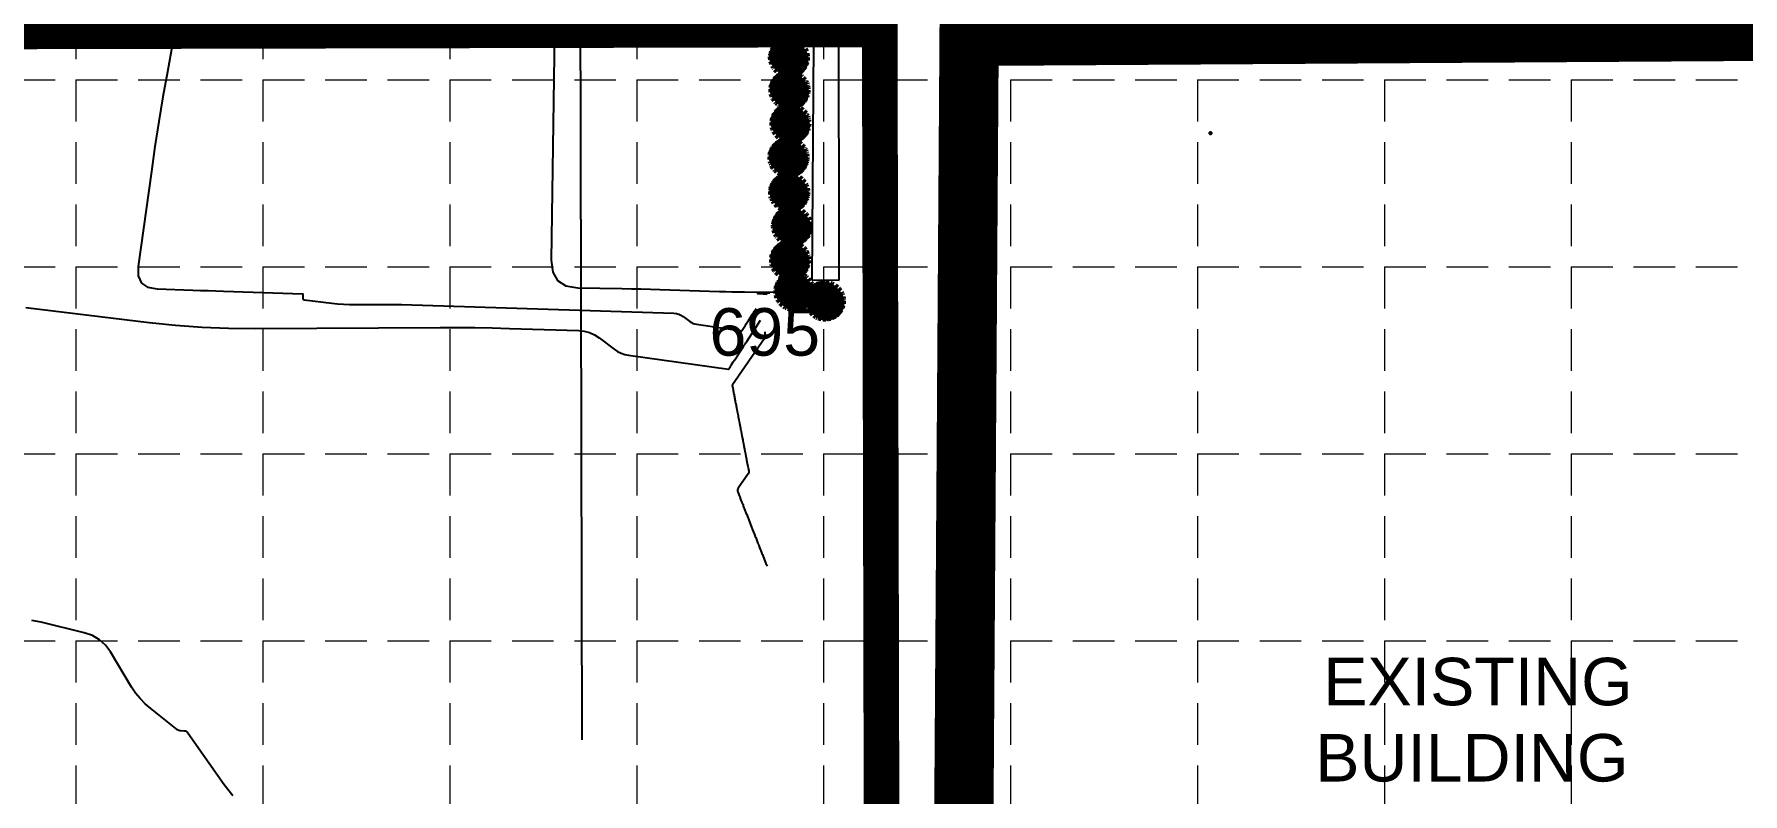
# Model space of a CAD drawing. Header units: feet. Extents: x 2331696 to 2332706, y 6924295 to 6924927.
# Drawn here: x 2332291.9 to 2332435.9, y 6924661 to 6924725 of the extents above; entities that cross this region are included whole.
import ezdxf
from ezdxf.enums import TextEntityAlignment as Align

# ---------------------------------------------------------------- set-up
doc = ezdxf.new("R2010")
doc.units = ezdxf.units.FT
doc.header["$MEASUREMENT"] = 0
doc.linetypes.add('DASHED', pattern=[0.75, 0.5, -0.25])
doc.linetypes.add('HIDDEN', pattern=[0.375, 0.25, -0.125])
for name, color, linetype in [('A-building', 3, 'Continuous'), ('A-BULDG-TXT', 4, 'Continuous'), ('BNDY', 7, 'Continuous'), ('EC', 35, 'Continuous'), ('EX-SD-REMOVE', 81, 'Continuous'), ('EX-SPOT-ELEV', 7, 'Continuous'), ('EX-WL', 140, 'Continuous'), ('GRID', 254, 'HIDDEN'), ('Level 58', 7, 'Continuous'), ('SANDBAGS', 210, 'HIDDEN'), ('TXT-FRZ', 4, 'Continuous')]:
    doc.layers.add(name, color=color, linetype=linetype)
doc.styles.get("Standard").update_dxf_attribs({"font": 'ARIAL.TTF'})
doc.linetypes.add('TRACKS3', pattern='A,0.0375,[130,ltypeshp.shx,S=0.0625,R=0,X=0,Y=0],0.0375', length=0.075)

# ---------------------------------------------------------------- blocks, each defined once
blk = doc.blocks.new('SURFPT_143')
at = {"layer": 'Level 58', "color": 51, "linetype": 'Continuous', "lineweight": 53}
blk.add_point((0, 0), dxfattribs=at)
blk = doc.blocks.new('SURFPT_145')
at = {"layer": 'Level 58', "color": 51, "linetype": 'Continuous', "lineweight": 53}
blk.add_point((0, 0), dxfattribs=at)
blk = doc.blocks.new('SURFPT_435')
at = {"layer": 'Level 58', "color": 51, "linetype": 'Continuous', "lineweight": 53}
blk.add_point((0, 0), dxfattribs=at)
blk = doc.blocks.new('SURFPT_466')
at = {"layer": 'Level 58', "color": 51, "linetype": 'Continuous', "lineweight": 53}
blk.add_point((0, 0), dxfattribs=at)
blk = doc.blocks.new('SURFPT_468')
at = {"layer": 'Level 58', "color": 51, "linetype": 'Continuous', "lineweight": 53}
blk.add_point((0, 0), dxfattribs=at)

msp = doc.modelspace()

# ---------------------------------------------------------------- hatches: boundary and pattern name
at = {"layer": 'SANDBAGS', "lineweight": 140}
h = msp.add_hatch(dxfattribs=at)
h.set_pattern_fill('ANSI31', color=21, scale=0.4, style=0)
h.set_pattern_definition([(45, (1399479.24349, 4154996.788575), (-0.0353553390593, 0.0353553390593), [])])
edge = h.paths.add_edge_path()
edge.add_arc((2332355.39, 6924725.82), 1.49, 0, 360)
h = msp.add_hatch(dxfattribs=at)
h.set_pattern_fill('ANSI31', color=21, scale=0.4, style=0)
h.set_pattern_definition([(45, (1399479.383114, 4154994.00335), (-0.0353553390593, 0.0353553390593), [])])
edge = h.paths.add_edge_path()
edge.add_arc((2332355.53, 6924723.04), 1.49, 0, 360)
h = msp.add_hatch(dxfattribs=at)
h.set_pattern_fill('ANSI31', color=21, scale=0.4, style=0)
h.set_pattern_definition([(45, (1399479.423036, 4154991.269566), (-0.0353553390593, 0.0353553390593), [])])
edge = h.paths.add_edge_path()
edge.add_arc((2332355.57, 6924720.3), 1.49, 0, 360)
h = msp.add_hatch(dxfattribs=at)
h.set_pattern_fill('ANSI31', color=21, scale=0.4, style=0)
h.set_pattern_definition([(45, (1399479.49785, 4154988.4577), (-0.0353553390593, 0.0353553390593), [])])
edge = h.paths.add_edge_path()
edge.add_arc((2332355.65, 6924717.49), 1.49, 0, 360)
h = msp.add_hatch(dxfattribs=at)
h.set_pattern_fill('ANSI31', color=21, scale=0.4, style=0)
h.set_pattern_definition([(45, (1399479.34388, 4154985.586), (-0.0353553390593, 0.0353553390593), [])])
edge = h.paths.add_edge_path()
edge.add_arc((2332355.49, 6924714.62), 1.49, 0, 360)
h = msp.add_hatch(dxfattribs=at)
h.set_pattern_fill('ANSI31', color=21, scale=0.4, style=0)
h.set_pattern_definition([(45, (1399479.40463, 4154982.64581), (-0.0353553390593, 0.0353553390593), [])])
edge = h.paths.add_edge_path()
edge.add_arc((2332355.55, 6924711.68), 1.49, 0, 360)
h = msp.add_hatch(dxfattribs=at)
h.set_pattern_fill('ANSI31', color=21, scale=0.4, style=0)
h.set_pattern_definition([(45, (1399479.630465, 4154979.802105), (-0.0353553390593, 0.0353553390593), [])])
edge = h.paths.add_edge_path()
edge.add_arc((2332355.78, 6924708.84), 1.49, 0, 360)
h = msp.add_hatch(dxfattribs=at)
h.set_pattern_fill('ANSI31', color=21, scale=0.4, style=0)
h.set_pattern_definition([(45, (1399479.472383, 4154976.93583), (-0.0353553390593, 0.0353553390593), [])])
edge = h.paths.add_edge_path()
edge.add_arc((2332355.62, 6924705.97), 1.49, 0, 360)
h = msp.add_hatch(dxfattribs=at)
h.set_pattern_fill('ANSI31', color=21, scale=0.4, style=0)
h.set_pattern_definition([(45, (1399479.836273, 4154974.314526), (-0.0353553390593, 0.0353553390593), [])])
edge = h.paths.add_edge_path()
edge.add_arc((2332355.99, 6924703.35), 1.49, 0, 360)
h = msp.add_hatch(dxfattribs=at)
h.set_pattern_fill('ANSI31', color=21, scale=0.4, style=0)
h.set_pattern_definition([(45, (1399482.40796, 4154973.517693), (-0.0353553390593, 0.0353553390593), [])])
edge = h.paths.add_edge_path()
edge.add_arc((2332358.56, 6924702.55), 1.49, 0, 360)

# ---------------------------------------------------------------- linework, layer by layer
at = {"layer": 'A-building', "color": 7, "const_width": 3}
msp.add_lwpolyline([(2332220.43, 6924725.08), (2332363.18, 6924725.41), (2332363.65, 6924518.91), (2332221.65, 6924518.58), (2332221.32, 6924663.14), (2332176.32, 6924663.03), (2332176.17, 6924729.48), (2332176.17, 6924729.48), (2332210.17, 6924729.56), (2332210.18, 6924725.06), (2332210.18, 6924725.06), (2332210.18, 6924725.06), (2332210.18, 6924725.06), (2332210.18, 6924725.06), (2332219.09, 6924725.08), (2332219.08, 6924729.58), (2332220.42, 6924729.58), (2332220.43, 6924725.08)], dxfattribs=at)
at = {"layer": 'BNDY', "linetype": 'Continuous', "lineweight": 0}
msp.add_lwpolyline([(2332216.09, 6924649.99), (2332218.48, 6924510.31), (2332370.31, 6924514.44), (2332372.37, 6924730.42), (2332461.79, 6924730.71), (2332462.97, 6924636.14), (2332591.43, 6924638.78), (2332685.19, 6924683.01)], dxfattribs=at)
at = {"layer": 'EC', "flags": 128}
for points, elevation in [([(2332303.72, 6924724.97), (2332303.15, 6924721.84), (2332302.78, 6924719.74), (2332302.44, 6924717.65), (2332302.11, 6924715.55), (2332301.81, 6924713.44), (2332300.69, 6924705.44), (2332300.7, 6924704.64), (2332300.96, 6924704.05), (2332301.49, 6924703.69), (2332302.28, 6924703.55), (2332305.3, 6924703.45), (2332305.95, 6924703.43), (2332306.59, 6924703.41), (2332307.24, 6924703.39), (2332307.88, 6924703.37), (2332314.54, 6924703.15), (2332314.55, 6924703.15), (2332314.56, 6924703.14), (2332314.57, 6924703.13), (2332314.57, 6924703.12), (2332314.57, 6924703.07), (2332314.57, 6924703.07), (2332314.57, 6924703.06), (2332314.57, 6924703.05), (2332314.57, 6924703.04), (2332314.57, 6924702.76), (2332314.58, 6924702.71), (2332314.6, 6924702.67), (2332314.63, 6924702.65), (2332314.68, 6924702.63), (2332317, 6924702.36), (2332317.5, 6924702.3), (2332318, 6924702.27), (2332318.5, 6924702.25), (2332319, 6924702.24), (2332321.09, 6924702.25), (2332321.54, 6924702.25), (2332321.99, 6924702.25), (2332322.44, 6924702.24), (2332322.88, 6924702.23), (2332345.82, 6924701.5), (2332346.04, 6924701.48), (2332346.24, 6924701.43), (2332346.43, 6924701.34), (2332346.61, 6924701.23), (2332347.18, 6924700.8), (2332347.31, 6924700.71), (2332347.44, 6924700.65), (2332347.58, 6924700.6), (2332347.73, 6924700.57), (2332351.54, 6924700.03), (2332351.55, 6924700.03), (2332351.55, 6924700.03), (2332351.56, 6924700.04), (2332351.56, 6924700.04), (2332351.57, 6924700.06), (2332351.57, 6924700.06), (2332351.58, 6924700.07), (2332351.58, 6924700.07), (2332351.58, 6924700.07), (2332351.86, 6924700.51), (2332351.93, 6924700.6), (2332351.99, 6924700.69), (2332352.05, 6924700.79), (2332352.11, 6924700.88), (2332352.47, 6924701.43), (2332352.5, 6924701.49), (2332352.54, 6924701.54), (2332352.57, 6924701.59), (2332352.61, 6924701.65), (2332352.77, 6924701.9)], 693), ([(2332335.78, 6924725.09), (2332335.49, 6924705.97), (2332335.62, 6924704.97), (2332336.03, 6924704.25), (2332336.74, 6924703.81), (2332337.73, 6924703.65), (2332341.46, 6924703.59), (2332342.25, 6924703.57), (2332343.05, 6924703.55), (2332343.85, 6924703.53), (2332344.65, 6924703.51), (2332349.68, 6924703.34), (2332350.21, 6924703.33), (2332350.73, 6924703.32), (2332351.26, 6924703.31), (2332351.78, 6924703.3), (2332354.23, 6924703.29)], 692), ([(2332353.92, 6924703.18), (2332353.01, 6924703.18), (2332352.9, 6924703.18), (2332352.87, 6924703.17), (2332352.9, 6924703.16), (2332353.01, 6924703.16), (2332353.69, 6924703.11)], 692), ([(2332291.22, 6924701.98), (2332301.61, 6924700.73), (2332303.84, 6924700.5), (2332306.08, 6924700.34), (2332308.31, 6924700.24), (2332310.55, 6924700.22), (2332326.15, 6924700.3), (2332327.61, 6924700.3), (2332329.07, 6924700.29), (2332330.52, 6924700.26), (2332331.98, 6924700.22), (2332337.81, 6924700.04), (2332338.28, 6924699.99), (2332338.72, 6924699.87), (2332339.15, 6924699.68), (2332339.54, 6924699.43), (2332340.81, 6924698.48), (2332341.08, 6924698.29), (2332341.38, 6924698.15), (2332341.69, 6924698.04), (2332342.02, 6924697.98), (2332350.44, 6924696.79), (2332350.44, 6924696.79), (2332350.44, 6924696.79), (2332350.45, 6924696.79), (2332350.45, 6924696.8), (2332350.45, 6924696.8), (2332350.45, 6924696.81), (2332350.46, 6924696.81), (2332350.46, 6924696.81), (2332350.46, 6924696.81), (2332350.59, 6924697.01), (2332350.62, 6924697.06), (2332350.65, 6924697.1), (2332350.68, 6924697.14), (2332350.7, 6924697.19), (2332350.84, 6924697.4), (2332350.87, 6924697.45), (2332350.9, 6924697.49), (2332350.93, 6924697.54), (2332350.96, 6924697.59), (2332351.18, 6924697.91), (2332351.22, 6924697.98), (2332351.27, 6924698.05), (2332351.31, 6924698.12), (2332351.36, 6924698.19), (2332351.69, 6924698.7), (2332351.76, 6924698.8), (2332351.83, 6924698.91), (2332351.9, 6924699.02), (2332351.97, 6924699.13), (2332352.68, 6924700.22), (2332352.73, 6924700.3), (2332352.79, 6924700.38), (2332352.84, 6924700.46), (2332352.89, 6924700.54), (2332353.13, 6924700.92)], 694), ([(2332353.49, 6924699.93), (2332353.49, 6924699.9), (2332353.49, 6924699.89), (2332353.49, 6924699.88), (2332353.49, 6924699.87), (2332353.49, 6924699.87), (2332353.5, 6924699.77), (2332353.5, 6924699.75), (2332353.5, 6924699.73), (2332353.5, 6924699.71), (2332353.5, 6924699.69), (2332353.5, 6924699.51), (2332353.5, 6924699.47), (2332353.49, 6924699.44), (2332353.47, 6924699.4), (2332353.46, 6924699.37), (2332350.77, 6924695.48), (2332350.76, 6924695.46), (2332350.75, 6924695.44), (2332350.75, 6924695.43), (2332350.75, 6924695.41), (2332350.76, 6924695.34), (2332350.77, 6924695.33), (2332350.77, 6924695.32), (2332350.77, 6924695.3), (2332350.77, 6924695.29), (2332350.79, 6924695.22), (2332350.79, 6924695.2), (2332350.8, 6924695.18), (2332350.8, 6924695.17), (2332350.8, 6924695.15), (2332350.82, 6924695.08), (2332350.82, 6924695.06), (2332350.82, 6924695.05), (2332350.82, 6924695.03), (2332350.83, 6924695.01), (2332350.84, 6924694.93), (2332350.85, 6924694.92), (2332350.85, 6924694.9), (2332350.85, 6924694.88), (2332350.86, 6924694.87), (2332350.87, 6924694.79), (2332350.87, 6924694.77), (2332350.88, 6924694.75), (2332350.88, 6924694.73), (2332350.89, 6924694.72), (2332350.9, 6924694.63), (2332350.9, 6924694.61), (2332350.91, 6924694.59), (2332350.91, 6924694.58), (2332350.92, 6924694.56), (2332350.93, 6924694.47), (2332350.94, 6924694.45), (2332350.94, 6924694.43), (2332350.94, 6924694.41), (2332350.95, 6924694.39), (2332350.96, 6924694.3), (2332350.97, 6924694.28), (2332350.97, 6924694.26), (2332350.98, 6924694.24), (2332350.98, 6924694.22), (2332351, 6924694.12), (2332351, 6924694.1), (2332351.01, 6924694.08), (2332351.01, 6924694.06), (2332351.01, 6924694.04), (2332351.03, 6924693.94), (2332351.04, 6924693.92), (2332351.04, 6924693.9), (2332351.05, 6924693.88), (2332351.05, 6924693.85), (2332351.07, 6924693.75), (2332351.08, 6924693.73), (2332351.08, 6924693.7), (2332351.08, 6924693.68), (2332351.09, 6924693.66), (2332351.11, 6924693.55), (2332351.11, 6924693.52), (2332351.12, 6924693.5), (2332351.12, 6924693.48), (2332351.13, 6924693.45), (2332351.15, 6924693.34), (2332351.16, 6924693.31), (2332351.16, 6924693.29), (2332351.16, 6924693.26), (2332351.17, 6924693.24), (2332351.19, 6924693.11), (2332351.2, 6924693.09), (2332351.2, 6924693.06), (2332351.21, 6924693.03), (2332351.21, 6924693.01), (2332351.24, 6924692.88), (2332351.24, 6924692.85), (2332351.25, 6924692.82), (2332351.25, 6924692.8), (2332351.26, 6924692.77), (2332351.29, 6924692.63), (2332351.29, 6924692.6), (2332351.3, 6924692.58), (2332351.3, 6924692.55), (2332351.31, 6924692.52), (2332351.34, 6924692.37), (2332351.34, 6924692.34), (2332351.35, 6924692.31), (2332351.35, 6924692.28), (2332351.36, 6924692.25), (2332351.39, 6924692.1), (2332351.39, 6924692.07), (2332351.4, 6924692.04), (2332351.41, 6924692), (2332351.41, 6924691.97), (2332351.44, 6924691.81), (2332351.45, 6924691.78), (2332351.46, 6924691.74), (2332351.46, 6924691.71), (2332351.47, 6924691.67), (2332351.5, 6924691.51), (2332351.51, 6924691.47), (2332351.52, 6924691.43), (2332351.52, 6924691.4), (2332351.53, 6924691.36), (2332351.56, 6924691.18), (2332351.57, 6924691.14), (2332351.58, 6924691.1), (2332351.59, 6924691.06), (2332351.59, 6924691.03), (2332351.63, 6924690.84), (2332351.64, 6924690.79), (2332351.65, 6924690.75), (2332351.65, 6924690.71), (2332351.66, 6924690.67), (2332351.7, 6924690.47), (2332351.71, 6924690.42), (2332351.72, 6924690.38), (2332351.73, 6924690.34), (2332351.74, 6924690.29), (2332351.78, 6924690.08), (2332351.79, 6924690.03), (2332351.79, 6924689.98), (2332351.8, 6924689.94), (2332351.81, 6924689.89), (2332351.86, 6924689.66), (2332351.87, 6924689.61), (2332351.88, 6924689.56), (2332351.89, 6924689.51), (2332351.9, 6924689.46), (2332351.94, 6924689.21), (2332351.95, 6924689.15), (2332351.96, 6924689.1), (2332351.97, 6924689.05), (2332351.98, 6924688.99), (2332352.04, 6924688.73), (2332352.05, 6924688.67), (2332352.06, 6924688.61), (2332352.07, 6924688.55), (2332352.08, 6924688.5), (2332352.14, 6924688.21), (2332352.14, 6924688.15), (2332352.14, 6924688.09), (2332352.12, 6924688.03), (2332352.09, 6924687.98), (2332351.26, 6924686.78), (2332351.21, 6924686.7), (2332351.19, 6924686.62), (2332351.19, 6924686.53), (2332351.22, 6924686.45), (2332351.33, 6924686.15), (2332351.36, 6924686.09), (2332351.38, 6924686.03), (2332351.41, 6924685.96), (2332351.43, 6924685.9), (2332351.57, 6924685.56), (2332351.6, 6924685.48), (2332351.63, 6924685.41), (2332351.66, 6924685.33), (2332351.68, 6924685.26), (2332351.82, 6924684.91), (2332351.85, 6924684.84), (2332351.88, 6924684.77), (2332351.91, 6924684.69), (2332351.94, 6924684.62), (2332352.08, 6924684.25), (2332352.11, 6924684.18), (2332352.14, 6924684.1), (2332352.17, 6924684.02), (2332352.2, 6924683.94), (2332352.35, 6924683.57), (2332352.38, 6924683.49), (2332352.41, 6924683.41), (2332352.44, 6924683.33), (2332352.47, 6924683.25), (2332352.63, 6924682.86), (2332352.66, 6924682.78), (2332352.69, 6924682.69), (2332352.73, 6924682.61), (2332352.76, 6924682.53), (2332352.92, 6924682.12), (2332352.95, 6924682.04), (2332352.98, 6924681.95), (2332353.02, 6924681.86), (2332353.05, 6924681.78), (2332353.22, 6924681.36), (2332353.25, 6924681.27), (2332353.29, 6924681.18), (2332353.32, 6924681.09), (2332353.36, 6924681), (2332353.58, 6924680.43), (2332353.59, 6924680.4), (2332353.6, 6924680.38), (2332353.61, 6924680.35), (2332353.63, 6924680.32), (2332353.68, 6924680.19)], 695), ([(2332308.66, 6924660.84), (2332307.94, 6924661.77), (2332304.89, 6924666.14), (2332304.83, 6924666.21), (2332304.76, 6924666.26), (2332304.68, 6924666.3), (2332304.58, 6924666.31), (2332304.26, 6924666.33), (2332304.2, 6924666.34), (2332304.13, 6924666.35), (2332304.07, 6924666.38), (2332304.02, 6924666.42), (2332301.75, 6924668.2), (2332301.29, 6924668.6), (2332300.87, 6924669.04), (2332300.48, 6924669.51), (2332300.14, 6924670.02), (2332298.35, 6924672.97), (2332297.93, 6924673.54), (2332297.42, 6924674), (2332296.83, 6924674.35), (2332296.15, 6924674.59), (2332292.52, 6924675.49), (2332291.74, 6924675.63)], 694)]:
    msp.add_lwpolyline(points, dxfattribs=dict(at, elevation=elevation))
at = {"layer": 'EX-SD-REMOVE'}
for p, q in [((2332357.67, 6924734.38), (2332357.46, 6924704.32)), ((2332359.76, 6924704.3), (2332359.73, 6924734.43)), ((2332357.46, 6924704.32), (2332359.76, 6924704.3))]:
    msp.add_line(p, q, dxfattribs=at)
at = {"layer": 'EX-WL', "color": 7, "linetype": 'TRACKS3', "ltscale": 0.25}
msp.add_line((2332337.94, 6924731.57), (2332338.08, 6924665.57), dxfattribs=at)
at = {"layer": 'GRID', "color": 252, "linetype": 'HIDDEN', "lineweight": 0, "ltscale": 14}
for p, q in [((2332295.45, 6924910.15), (2332295.45, 6924358.83)), ((2332311.2, 6924910.15), (2332311.2, 6924358.83)), ((2332326.95, 6924910.15), (2332326.95, 6924358.83)), ((2332342.7, 6924910.15), (2332342.7, 6924358.83)), ((2332358.45, 6924910.15), (2332358.45, 6924358.83)), ((2332374.2, 6924910.15), (2332374.2, 6924358.83)), ((2332389.95, 6924910.15), (2332389.95, 6924358.83)), ((2332405.7, 6924910.15), (2332405.7, 6924358.83)), ((2332421.45, 6924910.15), (2332421.45, 6924358.83)), ((2331712.7, 6924721.15), (2332689.2, 6924721.15)), ((2331712.7, 6924705.4), (2332689.2, 6924705.4)), ((2331712.7, 6924689.65), (2332689.2, 6924689.65)), ((2331712.7, 6924673.9), (2332689.2, 6924673.9))]:
    msp.add_line(p, q, dxfattribs=at)
at = {"layer": 'SANDBAGS', "color": 21, "lineweight": 140}
for centre in [(2332355.39, 6924725.82), (2332355.53, 6924723.04), (2332355.57, 6924720.3), (2332355.65, 6924717.49), (2332355.49, 6924714.62), (2332355.55, 6924711.68), (2332355.78, 6924708.84), (2332355.62, 6924705.97), (2332355.99, 6924703.35), (2332358.56, 6924702.55)]:
    msp.add_circle(centre, 1.49, dxfattribs=at)
at = {"layer": 'TXT-FRZ', "color": 1, "linetype": 'DASHED', "ltscale": 40, "const_width": 5}
msp.add_lwpolyline([(2332209.97, 6924510.55), (2332369.27, 6924511.79), (2332370.71, 6924724.83), (2332457.02, 6924725.38), (2332457.84, 6924706.33), (2332529.88, 6924696.06), (2332567.99, 6924704.03), (2332623.52, 6924713.82), (2332643.12, 6924753.66), (2332646.47, 6924808.09), (2332229.33, 6924810.28), (2331750.15, 6924812.64)], dxfattribs=at)

# ---------------------------------------------------------------- block references
at = {"layer": 'EX-SPOT-ELEV'}
for name, p in [('SURFPT_435', (2332391.05, 6924716.67, 705.15)), ('SURFPT_468', (2332364.03, 6924697.8, 702.51)), ('SURFPT_466', (2332363.76, 6924675.84, 702.51))]:
    msp.add_blockref(name, p, dxfattribs=at)
at = {"layer": 'EX-SPOT-ELEV', "rotation": 0.6484833333000002}
for name, p in [('SURFPT_145', (2332364.03, 6924697.8, 702.51)), ('SURFPT_143', (2332363.76, 6924675.84, 702.51))]:
    msp.add_blockref(name, p, dxfattribs=at)

# ---------------------------------------------------------------- texts
at = {"layer": 'A-BULDG-TXT', "color": 7}
for s, p in [('EXISTING', (2332400.55, 6924668.48)), ('BUILDING', (2332399.88, 6924662.06))]:
    msp.add_text(s, height=4, dxfattribs=at).set_placement(p)
at = {"layer": 'EC'}
msp.add_text('695', height=4, dxfattribs=at).set_placement((2332353.49, 6924699.93, 695), align=Align.MIDDLE_CENTER)

doc.saveas('drawing.dxf')
